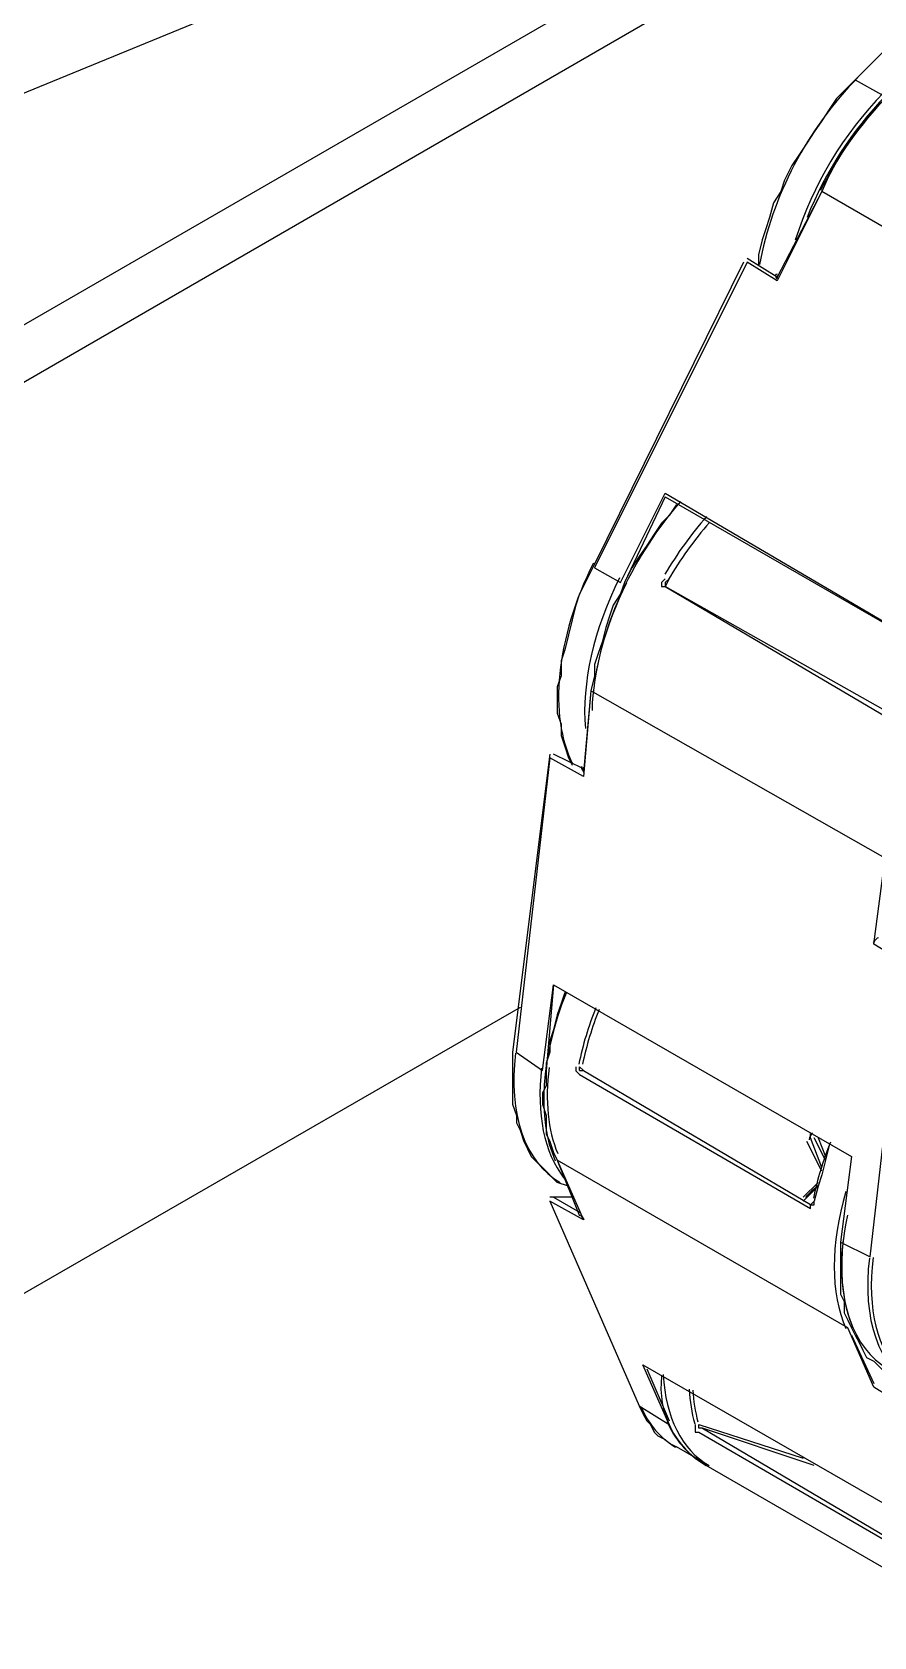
# Model space of a CAD drawing. Header units: millimetres. Extents: x 2758 to 41047, y 670 to 17125.
# Drawn here: x 35392.6 to 35486.8, y 7148.6 to 7328.1 of the extents above; entities that cross this region are included whole.
import ezdxf

# ---------------------------------------------------------------- set-up
doc = ezdxf.new("R2010")
doc.units = ezdxf.units.MM
doc.layers.add('PDF2_Geometría', color=7, linetype='Continuous')

# ---------------------------------------------------------------- blocks, each defined once
blk = doc.blocks.new('OH3A1-1$-$ASSY$$CENTER$TUB_-_v2$-$copia')
at = {"layer": 'PDF2_Geometría', "lineweight": -3}
for points in [[(16.67083570692274, 8.83250257703993), (16.21168772379557, 8.644176907009548)], [(16.62167019314236, 8.812501695421007), (16.21502007378472, 8.577511257595486)], [(16.54500325520833, 8.780831231011282), (16.20418379041883, 8.58417256673177), (16.16001892089844, 8.507509019639754), (16.16001892089844, 8.36751471625434)], [(16.49334377712673, 8.718338012695312), (16.4783443874783, 8.703338623046875), (16.47167799207899, 8.70750512017144), (16.42084672715929, 8.656673855251736), (16.42667982313368, 8.653340657552082), (16.44167921278211, 8.667506747775606)], [(16.47834269205729, 8.704171074761282), (16.47167629665798, 8.707504272460938), (16.42084503173828, 8.656673007541231), (16.41834513346354, 8.654173109266493), (16.41667853461371, 8.652506510416666), (16.41501193576388, 8.650006612141924), (16.41334533691406, 8.647506713867188), (16.41167873806423, 8.645006815592447), (16.41001213921441, 8.642506917317707), (16.40834554036458, 8.640007019042965), (16.40667894151475, 8.637507120768227), (16.40501234266493, 8.634173923068575), (16.40417904324001, 8.631674024793837), (16.40251244439019, 8.629174126519096), (16.40167914496527, 8.625840928819441), (16.40084584554036, 8.623341030544704), (16.40001254611545, 8.620841132269964), (16.39917924669054, 8.617507934570312), (16.39917924669054, 8.615008036295572)], [(16.42084418402778, 8.656673007541231), (16.42084418402778, 8.656673007541231)], [(16.41334364149305, 8.631670633951822), (16.40334404839409, 8.611671447753906), (16.39667765299479, 8.615837944878471), (16.36251237657335, 8.54750739203559), (16.36834547254774, 8.544174194335938), (16.3783450656467, 8.564173380533852)], [(16.41334364149305, 8.63167232937283), (16.40334404839409, 8.612506442599825), (16.39667765299479, 8.61667293972439)], [(16.41334533691406, 8.631673177083332), (16.41334533691406, 8.631673177083332)], [(16.47834269205729, 8.594173855251736), (16.41334533691406, 8.63167232937283)], [(16.39584350585937, 8.615837097167965), (16.36251152886284, 8.54833984375), (16.36084493001302, 8.545006646050346), (16.35917833116319, 8.541673448350693), (16.35834503173828, 8.539173550075954), (16.35751173231337, 8.535840352376303), (16.35667843288844, 8.532507154676649), (16.35584513346354, 8.529173956976997), (16.35501183403863, 8.526674058702257), (16.35501183403863, 8.523340861002602), (16.35417853461371, 8.520840962727865), (16.35417853461371, 8.517507765028212), (16.35417853461371, 8.515007866753471), (16.35501183403863, 8.512507968478731), (16.35501183403863, 8.510008070203993), (16.35584513346354, 8.507508171929253), (16.35667843288844, 8.505008273654513), (16.35751173231337, 8.503341674804688)], [(16.39667765299479, 8.615839640299477), (16.39667765299479, 8.615839640299477)], [(16.39667765299479, 8.615839640299477), (16.39667765299479, 8.615839640299477)], [(16.40334404839409, 8.613338894314236), (16.40334404839409, 8.613338894314236)], [(16.40334404839409, 8.612506442599825), (16.40334404839409, 8.612506442599825)], [(16.40334404839409, 8.612506442599825), (16.40334404839409, 8.612506442599825)], [(16.37834676106771, 8.564171685112846), (16.44501071506075, 8.525006612141924), (16.43584442138672, 8.505840725368923), (16.44167751736111, 8.501674228244356), (16.47584279378255, 8.570004781087238), (16.46834309895833, 8.574171278211805), (16.47834269205729, 8.594170464409721)], [(16.3783450656467, 8.563339233398438), (16.36917877197265, 8.544173346625435)], [(16.3783450656467, 8.56417253282335), (16.3783450656467, 8.56417253282335)], [(16.37834676106771, 8.56333753797743), (16.44501071506075, 8.525005764431423), (16.4350111219618, 8.505839877658419), (16.43417782253689, 8.502506679958765), (16.43251122368706, 8.499173482259115), (16.43167792426215, 8.496673583984375), (16.43001132541233, 8.493340386284721), (16.42917802598741, 8.490007188585068), (16.42917802598741, 8.48750729031033), (16.4283447265625, 8.484174092610678), (16.42751142713758, 8.480840894911024), (16.42751142713758, 8.478340996636282), (16.42751142713758, 8.475841098361544), (16.42751142713758, 8.47250790066189), (16.4283447265625, 8.470008002387152), (16.4283447265625, 8.467508104112412), (16.42917802598741, 8.465008205837673), (16.43001132541233, 8.463341606987846), (16.43084462483724, 8.460841708713106)], [(16.38084411621093, 8.561671786838106), (16.37917751736111, 8.559171888563368), (16.37751091851128, 8.557505289713543), (16.37584431966146, 8.555005391438803), (16.37417772081163, 8.552505493164062), (16.37251112196181, 8.550005594889324), (16.37084452311198, 8.547505696614582), (16.36917792426215, 8.54417249891493), (16.36834462483724, 8.54167260064019), (16.36667802598741, 8.53917270236545), (16.3658447265625, 8.536672804090712), (16.36501142713759, 8.534172905815971), (16.36417812771267, 8.530839708116318), (16.36334482828775, 8.52833980984158), (16.36251152886284, 8.525839911566841), (16.36251152886284, 8.5233400132921), (16.36167822943793, 8.520006815592449), (16.36001163058811, 8.501674228244356)], [(16.36251152886284, 8.547505696614582), (16.36251152886284, 8.547505696614582)], [(16.36834377712673, 8.54417249891493), (16.36834377712673, 8.54417249891493)], [(16.3783450656467, 8.54500495062934), (16.37751176622179, 8.544171651204424), (16.37751176622179, 8.543338351779513), (16.3783450656467, 8.543338351779513), (16.4291763305664, 8.513339572482638), (16.43000962999131, 8.513339572482638), (16.43000962999131, 8.51417287190755), (16.43084292941623, 8.51417287190755), (16.43084292941623, 8.515006171332464)], [(16.37917751736111, 8.54500579833984), (16.3783442179362, 8.543339199490015)], [(16.3783450656467, 8.54500579833984), (16.3783450656467, 8.54500579833984)], [(16.3783450656467, 8.54417249891493), (16.37917836507161, 8.54500579833984)], [(16.3783450656467, 8.54417249891493), (16.3783450656467, 8.543339199490015)], [(16.3783450656467, 8.543339199490015), (16.3783450656467, 8.543339199490015)], [(16.43000962999131, 8.514173719618055), (16.3783450656467, 8.543339199490015)], [(16.36167738172743, 8.520004272460938), (16.3600107828776, 8.500838385687935), (16.35251108805338, 8.5050048828125), (16.34501139322916, 8.439174228244356), (16.35084448920355, 8.435007731119791), (16.3533443874783, 8.454173617892794)], [(16.42751057942708, 8.482506646050346), (16.36167992485894, 8.52000512017144)], [(16.36251152886284, 8.520005967881943), (16.36251152886284, 8.520005967881943)], [(16.35251193576389, 8.505837334526907), (16.34417894151476, 8.439173380533852), (16.34417894151476, 8.436673482259113), (16.34417894151476, 8.434173583984375), (16.34417894151476, 8.431673685709633), (16.34417894151476, 8.429173787434895), (16.34417894151476, 8.427507188585066), (16.34501224093967, 8.42500729031033), (16.34501224093967, 8.423340691460503), (16.34584554036458, 8.421674092610674), (16.3466788397895, 8.419174194335938), (16.34751213921441, 8.41750759548611), (16.34834543863932, 8.415840996636282), (16.34917873806423, 8.41500769721137), (16.35084533691406, 8.413341098361544), (16.35167863633897, 8.412507798936629), (16.3533452351888, 8.410841200086805), (16.35417853461371, 8.41000790066189)], [(16.3600107828776, 8.502505832248263), (16.35334438747829, 8.505839029947918)], [(16.3533443874783, 8.505005730523003), (16.3533443874783, 8.505005730523003)], [(16.3533443874783, 8.505005730523003), (16.3533443874783, 8.505005730523003)], [(16.35917833116319, 8.502505832248263), (16.35917833116319, 8.502505832248263)], [(16.35917833116319, 8.50167253282335), (16.35917833116319, 8.50167253282335)], [(16.3600107828776, 8.502505832248263), (16.3600107828776, 8.502505832248263)], [(16.3600107828776, 8.50167253282335), (16.3600107828776, 8.50167253282335)], [(16.3533460828993, 8.454171922471787), (16.42001003689236, 8.415840148925781), (16.41751013861762, 8.396674262152779), (16.42417653401692, 8.393341064453125), (16.43167622884114, 8.459171719021265), (16.42500983344184, 8.463338216145832), (16.42750973171658, 8.482504102918837)], [(16.42501152886284, 8.463339063856337), (16.42501152886284, 8.463339063856337)], [(16.35584513346354, 8.452504475911457), (16.35501183403863, 8.450004577636715), (16.35417853461371, 8.447504679361977), (16.3533452351888, 8.444171481662325), (16.35251193576388, 8.441671583387583), (16.35251193576388, 8.439171685112846), (16.35167863633897, 8.436671786838106), (16.35167863633897, 8.434171888563366), (16.35167863633897, 8.431671990288628), (16.35084533691406, 8.4300053914388), (16.35084533691406, 8.42750549316406), (16.35167863633897, 8.425005594889322), (16.35167863633897, 8.422505696614582), (16.35167863633897, 8.420839097764754), (16.35251193576388, 8.419172498914927), (16.3533452351888, 8.41667260064019), (16.35417853461371, 8.415006001790363), (16.35917833116319, 8.402506510416666)], [(16.3533443874783, 8.454172770182291), (16.35167778862847, 8.435006883409287)], [(16.3533443874783, 8.454172770182291), (16.3533443874783, 8.454172770182291)], [(16.3533460828993, 8.454171074761282), (16.42001003689236, 8.415839301215277), (16.41751013861762, 8.396673414442274), (16.41751013861762, 8.394173516167532), (16.41751013861762, 8.391673617892794), (16.41751013861762, 8.389173719618055), (16.41751013861762, 8.387507120768227), (16.41751013861762, 8.385007222493488), (16.41834343804253, 8.38334062364366), (16.41834343804253, 8.380840725368923), (16.41917673746744, 8.379174126519096), (16.42001003689236, 8.37750752766927), (16.42084333631727, 8.375840928819441), (16.42167663574218, 8.374174329969618), (16.4225099351671, 8.372507731119791), (16.423343234592, 8.370841132269964), (16.42500983344184, 8.37000783284505), (16.42584313286675, 8.369174533420138), (16.42750973171658, 8.367507934570312)], [(16.34583875868055, 8.4491704305013), (16.17084587944878, 8.348341200086802), (16.03835127088758, 8.425004747178816)], [(16.34501139322916, 8.43917253282335), (16.34501139322916, 8.43917253282335)], [(16.35917833116319, 8.43667263454861), (16.35917833116319, 8.43667263454861)], [(16.35084533691406, 8.435839335123697), (16.35084533691406, 8.435839335123697)], [(16.35834587944878, 8.435838487413193), (16.35834587944878, 8.435005187988281), (16.35917917887369, 8.434171888563368), (16.41084374321831, 8.404173109266493), (16.41084374321831, 8.405006408691406), (16.41167704264322, 8.405006408691406), (16.41167704264322, 8.405839708116318)], [(16.35917833116319, 8.435839335123697), (16.3600116305881, 8.435006035698782)], [(16.35917833116319, 8.435006035698782), (16.35917833116319, 8.435839335123697)], [(16.35917833116319, 8.435006035698782), (16.3600116305881, 8.435006035698782)], [(16.35917833116319, 8.43417273627387), (16.35917833116319, 8.43417273627387)], [(16.41084289550781, 8.405006408691406), (16.36001163058811, 8.435005187988281)], [(16.4100104437934, 8.42000579833984), (16.4100104437934, 8.42000579833984)], [(16.41334364149305, 8.412506103515625), (16.4100104437934, 8.41917249891493)], [(16.41334364149305, 8.413339402940537), (16.41084374321831, 8.42000579833984)], [(16.41084459092882, 8.420839097764757), (16.41084459092882, 8.420839097764757)], [(16.41084459092882, 8.42000579833984), (16.41084459092882, 8.420839097764757)], [(16.41417778862847, 8.415006001790363), (16.41167789035373, 8.42000579833984)], [(16.41501193576389, 8.418338351779513), (16.41417863633898, 8.41500515407986), (16.41334533691406, 8.411671956380207), (16.41251203748915, 8.409172058105465), (16.41167873806423, 8.405838860405815)], [(16.41251118977864, 8.42000579833984), (16.41417778862847, 8.415839301215279)], [(16.35417853461371, 8.415004306369356), (16.36001163058811, 8.401671515570747), (16.35251193576389, 8.405838012695312), (16.37251112196181, 8.360006544325087), (16.37917751736111, 8.355840047200521), (16.37334442138672, 8.369172837999132)], [(16.35417853461371, 8.415006001790363), (16.35417853461371, 8.415006001790363)], [(16.41917588975694, 8.377506679958765), (16.35417853461371, 8.41500515407986)], [(16.42084418402778, 8.415839301215277), (16.42084418402778, 8.415839301215277)], [(16.35667758517795, 8.409172905815971), (16.35417768690321, 8.410006205240883)], [(16.40917799207899, 8.406672159830727), (16.41251118977864, 8.410005357530382)], [(16.40917799207899, 8.405839708116318), (16.41251118977864, 8.409172905815971)], [(16.35751173231336, 8.406672159830727), (16.35251193576388, 8.406672159830727)], [(16.35251193576389, 8.405838860405815), (16.35251193576389, 8.405838860405815)], [(16.35251193576389, 8.405838860405815), (16.35251193576389, 8.405838860405815)], [(16.35251193576389, 8.405838012695312), (16.37251112196181, 8.360006544325087), (16.37334442138672, 8.358339945475258), (16.37417772081163, 8.356673346625435), (16.37501102023654, 8.355840047200521), (16.37584431966146, 8.354173448350693), (16.37667761908637, 8.353340148925781), (16.3783442179362, 8.352506849500868), (16.37917751736111, 8.351673550075954), (16.38084411621093, 8.350840250651041)], [(16.35751173231336, 8.406672159830727), (16.3533452351888, 8.406672159830727), (16.35917833116319, 8.403338962131075)], [(16.41084459092882, 8.405005560980902), (16.41167789035373, 8.405838860405815)], [(16.41084459092882, 8.405005560980902), (16.41084459092882, 8.405005560980902)], [(16.41167873806423, 8.405838860405815), (16.41167873806423, 8.405838860405815)], [(16.41834513346354, 8.39667256673177), (16.41834513346354, 8.39667256673177)], [(16.42417738172743, 8.393339369032118), (16.42417738172743, 8.393339369032118)], [(16.37334526909722, 8.369171142578125), (16.44000922309028, 8.330839369032118), (16.44584231906467, 8.317506578233507), (16.45250871446397, 8.314173380533852), (16.43167622884114, 8.36000484890408), (16.42500983344184, 8.364171346028646), (16.41917673746744, 8.377504136827257)], [(16.41917758517795, 8.377505832248263), (16.41917758517795, 8.377505832248263)], [(16.42001173231336, 8.375839233398438), (16.42501152886284, 8.365006340874565)], [(16.37334526909722, 8.370005289713541), (16.37334526909722, 8.370005289713541)], [(16.37334696451822, 8.369171142578125), (16.44001091851128, 8.330839369032118), (16.44584401448567, 8.317506578233507), (16.44667731391059, 8.31583997938368), (16.4475106133355, 8.315006679958765), (16.44834391276041, 8.31334008110894), (16.44917721218532, 8.312506781684029), (16.45001051161024, 8.3108401828342), (16.45167711046006, 8.310006883409287), (16.45251040988498, 8.309173583984375), (16.45334370930989, 8.308340284559462)], [(16.37417772081163, 8.368338690863714), (16.37917751736111, 8.35667249891493)], [(16.42501152886284, 8.364172193739149), (16.42501152886284, 8.364172193739149)], [(16.42501152886284, 8.364172193739149), (16.42501152886284, 8.364172193739149)], [(16.37334526909722, 8.360005696614582), (16.37334526909722, 8.360005696614582)], [(16.37917751736111, 8.35667249891493), (16.37917751736111, 8.35667249891493)], [(16.385011461046, 8.355839199490015), (16.385011461046, 8.355839199490015)], [(16.385013156467, 8.355838351779513), (16.385013156467, 8.3550050523546), (16.385013156467, 8.354171752929688), (16.38584645589192, 8.354171752929688), (16.43751102023654, 8.324172973632812), (16.43751102023654, 8.325006273057724)], [(16.38584391276041, 8.35417260064019), (16.38584391276041, 8.35417260064019)], [(16.38667805989583, 8.355005900065102), (16.38584476047092, 8.355005900065102), (16.38584476047092, 8.355839199490015)], [(16.38584560818142, 8.355839199490015), (16.40917799207899, 8.348339504665798)], [(16.41167873806423, 8.346672058105465), (16.38667975531683, 8.3550050523546), (16.43751102023654, 8.325006273057724)], [(16.38667805989583, 8.347505357530382), (16.38084496392144, 8.350838555230032)], [(16.38751051161024, 8.346672905815971), (16.38667721218533, 8.347506205240883)], [(16.45250956217448, 8.309173583984375), (16.38751220703125, 8.346672058105465)]]:
    blk.add_lwpolyline(points, dxfattribs=at)
for centre, radius, start, end in [((16.47436137258485, 8.60541498631364), 0.0664262688360304, 116.2221806395314, 156.7154207887819), ((16.48673393752883, 8.59566130114306), 0.0832060248913881, 135.667195805102, 162.4092010912475), ((16.48713310793494, 8.5954024207935), 0.0828520486881293, 135.8331736415241, 158.4246779007147), ((16.44966610578521, 8.504416202132397), 0.0826469958186257, 138.6890524823286, 149.7506982168242), ((16.45000006219485, 8.503394687889294), 0.0821958798736329, 138.7084580384553, 149.7580126020424), ((16.43108384997711, 8.421470136353577), 0.0736425238221048, 158.0222796652797, 168.2643678716885), ((16.43132784899288, 8.421318843573319), 0.0730966709701734, 158.0097722742628, 168.0546602692583), ((16.41400301639905, 8.41883350350267), 0.0035861530338127, 140.2356658304899, 156.4584504943305), ((16.48358256142715, 8.391470509353011), 0.0736425237917402, 158.0222796614594, 168.2643678721298), ((16.44353529128936, 8.374300785364943), 0.0468073778321357, 131.5417697814697, 136.2975843302477), ((16.44464998720177, 8.373159612467568), 0.0484028015688857, 132.8157930017376, 135.9978846657876), ((16.36296462343176, 8.403875165143205), 0.0035187683823658, 206.9389479575191, 216.9679063920108), ((16.39751010470945, 8.364172193738137), 0.0201548242347234, 172.8749836483335, 240.2551187010109), ((16.4195863840948, 8.365444954379152), 0.0359370200387536, 182.7492843731095, 195.2404632961078), ((16.41930083866503, 8.365397178665267), 0.0348457098330903, 183.05129100185, 194.9290797010739)]:
    blk.add_arc(centre, radius, start, end, dxfattribs=at)
for points in [[(16.44566345214844, 8.665203518337673), (16.43331787236531, 8.660286137262977), (16.42091168975109, 8.647608155018485), (16.41307476657571, 8.631900336669286)], [(16.42138502332899, 8.657140096028645), (16.41026219538243, 8.64593991080284), (16.40200931378088, 8.630218248115115), (16.39944940227211, 8.615352692160075)], [(16.40319654676649, 8.613171047634548), (16.40292342609829, 8.613184922536213), (16.40295489925808, 8.612712118996514), (16.40326715829637, 8.612114239586722)], [(16.40361531575521, 8.613169352213541), (16.40348698933919, 8.612967216491697), (16.40338945304022, 8.612608596377902), (16.40335342025756, 8.612206745995415)], [(16.40361531575521, 8.613169352213541), (16.40361531575521, 8.613169352213541), (16.40361531575521, 8.613169352213541), (16.40361526192559, 8.613168520609538)], [(16.38175455729166, 8.562306722005207), (16.37129785579384, 8.550462137520046), (16.3640266019961, 8.534849144915473), (16.36233298726272, 8.520602417118281)], [(16.36224365234375, 8.548561943901907), (16.35387536705865, 8.53178885608249), (16.35210225126478, 8.514353179295856), (16.35766505918842, 8.503548718644247)], [(16.36807590060764, 8.545228746202257), (16.36231686761644, 8.533686305999757), (16.35957995266385, 8.521598776711357), (16.36045045598348, 8.511551321029664)], [(16.36966959635416, 8.544057210286457), (16.36487595473395, 8.534466735415984), (16.36215908093643, 8.524453642865282), (16.36194352320946, 8.515579781890443)], [(16.35966491699219, 8.503070407443575), (16.35944108115302, 8.502980679406061), (16.35960246955024, 8.502468932257758), (16.36002441830105, 8.501926542494031)], [(16.35995822482639, 8.502896626790363), (16.35992737960815, 8.502631227281357), (16.35995644527011, 8.502279686821831), (16.36003713628981, 8.501929675420122)], [(16.42604573567708, 8.46474456787109), (16.42571328798929, 8.464677932951181), (16.4251669684516, 8.464180801179674), (16.42482559437222, 8.46363527086046)], [(16.35612657335069, 8.452362908257378), (16.35044798575506, 8.438175168143378), (16.34955342462327, 8.424279160817463), (16.35371241717147, 8.414846195518704)], [(16.34483506944444, 8.438932630750868), (16.34321264436509, 8.42528080283271), (16.34691081090164, 8.414539781484603), (16.35480309847386, 8.409982883579467)], [(16.35066731770833, 8.435599433051214), (16.34944925965203, 8.425349250369601), (16.35122155952453, 8.416623687108357), (16.35566649487198, 8.410988847401722)], [(16.35232883029514, 8.4356935289171), (16.35141498290168, 8.428289910846283), (16.35208094321357, 8.421656026628282), (16.35425951343112, 8.416457055409749)], [(16.41071533648173, 8.420265863206652), (16.41058217578464, 8.419956913630166), (16.41051934263441, 8.419681445863512), (16.41054512680901, 8.419507798512777)], [(16.41873168945312, 8.407963222927515), (16.41526476309033, 8.396171146392822), (16.4152578086853, 8.385182239744397), (16.41871266988945, 8.377346046581057)], [(16.35946146647135, 8.4028811984592), (16.35932169066535, 8.402705946816338), (16.35961836263868, 8.402225786632963), (16.36013236109415, 8.40179347229004)], [(16.35982598198784, 8.40228271484375), (16.35982646073235, 8.402282032648722), (16.35982693947686, 8.402281350453693), (16.35982741822137, 8.402280668258669)], [(16.4190673828125, 8.402689615885416), (16.41702961582607, 8.393199451870387), (16.41739013608297, 8.384575092103743), (16.42009310044903, 8.378124631160098)], [(16.41816880967882, 8.3972659640842), (16.41654638459947, 8.383614136166043), (16.42024455113601, 8.372873114817937), (16.42813683870824, 8.368316216912797)], [(16.42483181423611, 8.393196105957031), (16.42195308304553, 8.369869432575438), (16.43481076825354, 8.357179564998626), (16.45354977938228, 8.36485111998791)], [(16.4240010579427, 8.393098619249132), (16.42237863286336, 8.379446791330972), (16.4260767993999, 8.368705769982867), (16.43396908697213, 8.364148872077731)], [(16.37785847981771, 8.367054409450954), (16.37837968868679, 8.357431857638886), (16.38203742451137, 8.350170336829292), (16.38813722326385, 8.346648397226545)], [(16.37288072374132, 8.359844631618923), (16.37465732023451, 8.355815881305269), (16.37729480743408, 8.352744882795543), (16.38063732147217, 8.350814961327446)], [(16.3787129720052, 8.35651143391927), (16.38048956849839, 8.352482683605617), (16.38312705569797, 8.349411685095893), (16.38646956973605, 8.347481763627792)]]:
    blk.add_open_spline(points, degree=3, dxfattribs=at)

msp = doc.modelspace()

# ---------------------------------------------------------------- block references
at = {"xscale": 500, "yscale": 500, "zscale": 500}
msp.add_blockref('OH3A1-1$-$ASSY$$CENTER$TUB_-_v2$-$copia', (27274.28634909341, 2994.471230973386), dxfattribs=at)

doc.saveas('drawing.dxf')
